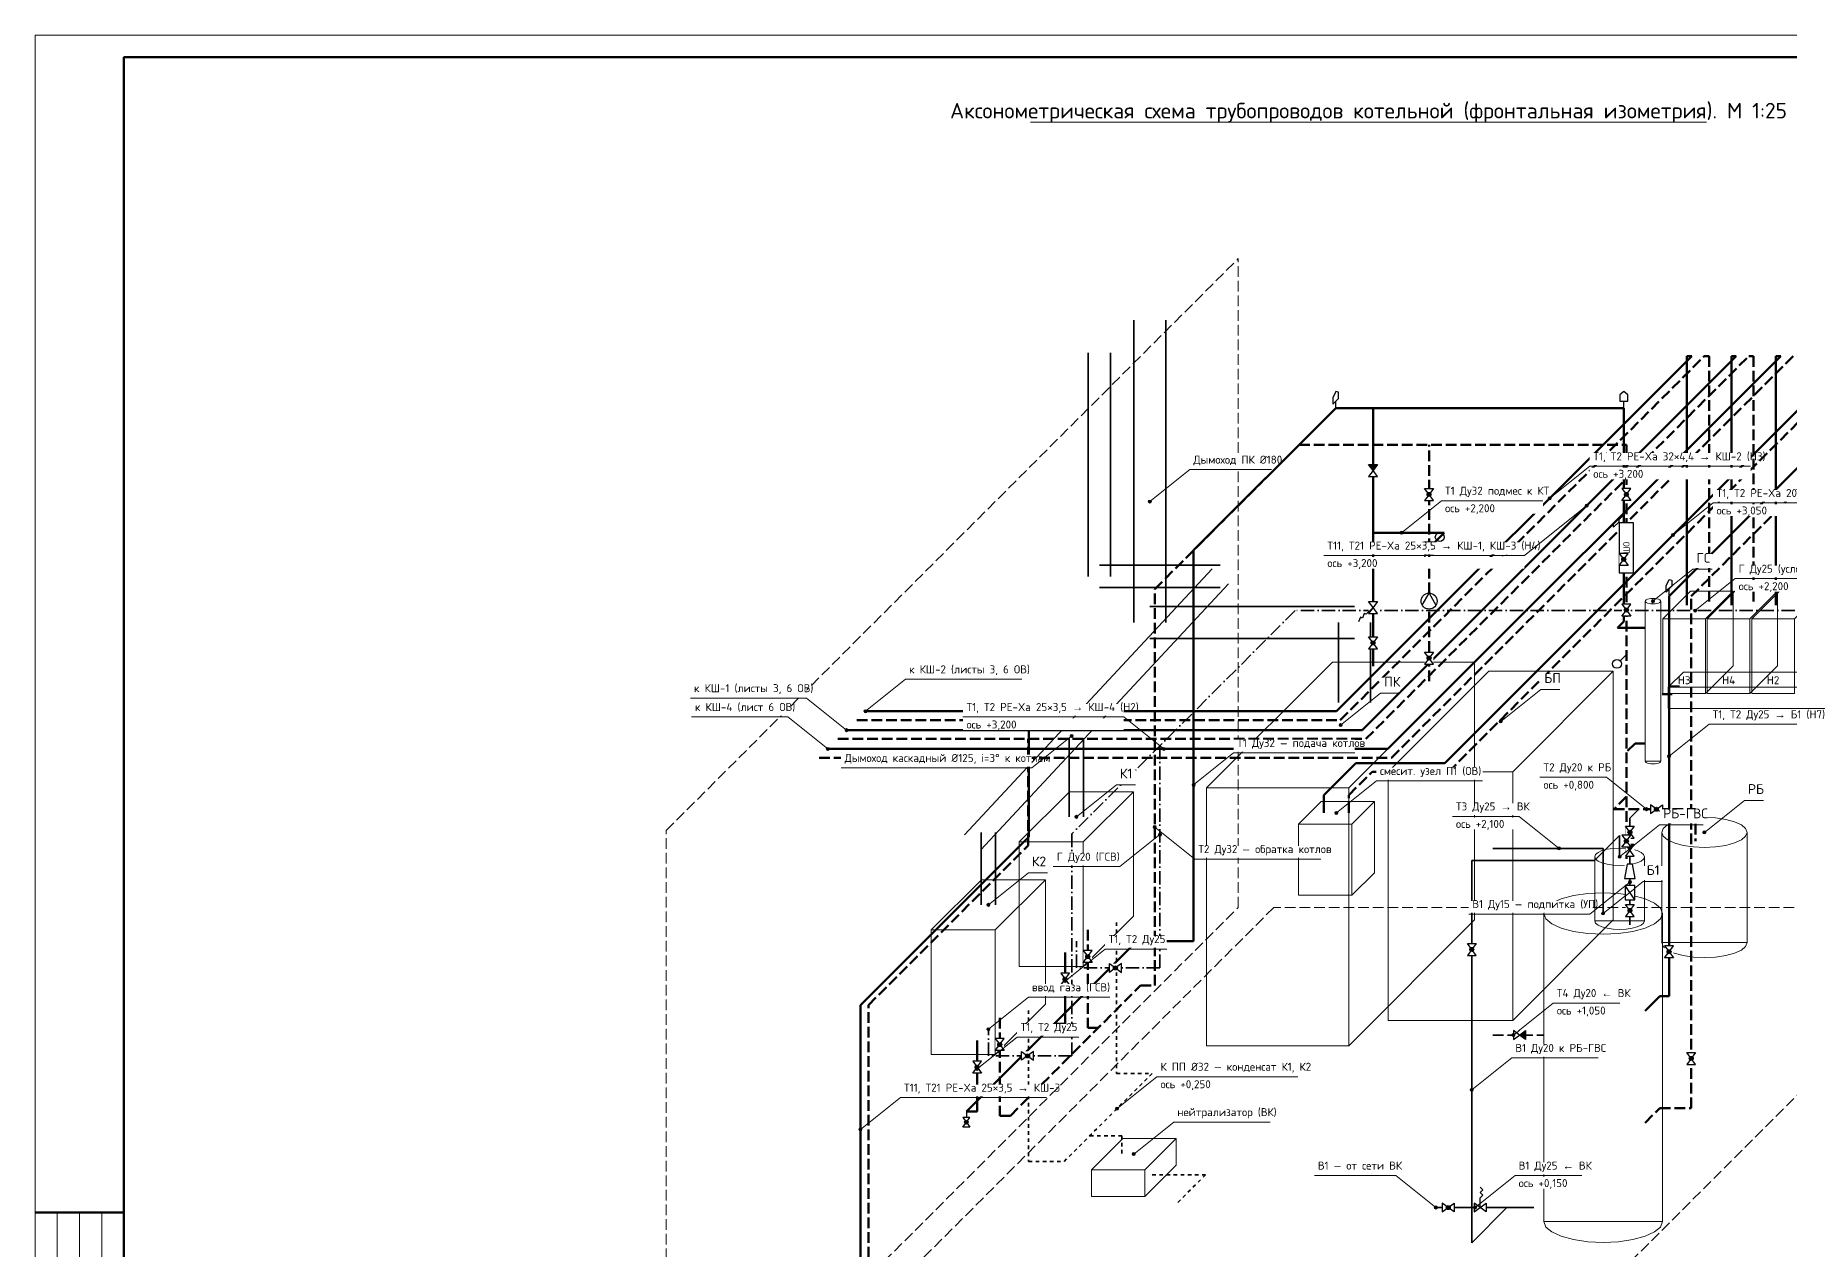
# Paper-space layout 'Лист' of a CAD drawing. Header units: millimetres. Extents: x 0 to 594, y 0 to 420.
# Drawn here: x 0 to 394.8, y 146.6 to 420 of the extents above; entities that cross this region are included whole.
import ezdxf
from ezdxf.enums import TextEntityAlignment as Align

# ---------------------------------------------------------------- set-up
doc = ezdxf.new("R2010")
doc.units = ezdxf.units.MM
for name, pattern in [('ОВ_ПУНКТ', [160, 80, -80]), ('ОВ_ШП', [460, 300, -80, 0, -80]), ('ОВ_ШТРИХ', [330, 240, -90])]:
    doc.linetypes.add(name, pattern=pattern)
for name, color, linetype, lineweight in [('Рамка', 7, 'Continuous', 50), ('Таблицы', 7, 'Continuous', 18), ('Текст', 7, 'Continuous', 18), ('ТМ_арматура', 7, 'Continuous', 25), ('ТМ_В1', 150, 'Continuous', 35), ('ТМ_Г', 42, 'Continuous', 35), ('ТМ_Д', 8, 'Continuous', 35), ('ТМ_К', 8, 'Continuous', 25), ('ТМ_марки', 7, 'Continuous', 18), ('ТМ_оборуд_тонк', 8, 'Continuous', 18), ('ТМ_ОВ', 8, 'Continuous', 13), ('ТМ_Т1', 1, 'Continuous', 50), ('ТМ_Т11', 30, 'Continuous', 50), ('ТМ_Т2', 5, 'Continuous', 50), ('ТМ_Т21', 4, 'Continuous', 50), ('ТМ_Т3', 3, 'Continuous', 35), ('ТМ_Т4', 82, 'Continuous', 35), ('Тонкие', 8, 'Continuous', 13)]:
    doc.layers.add(name, color=color, linetype=linetype, lineweight=lineweight)
doc.styles.add('GOST', font='isocpeur.ttf', dxfattribs={"width": 0.9})

psp = doc.layouts.new('Лист')

# ---------------------------------------------------------------- hatches: boundary and pattern name
at = {"layer": 'ТМ_марки'}
h = psp.add_hatch(color=7, dxfattribs=at)
edge = h.paths.add_edge_path()
edge.add_arc((250.81, 315.01), 0.35, 0, 360)
h = psp.add_hatch(color=7, dxfattribs=at)
edge = h.paths.add_edge_path()
edge.add_arc((349.08, 314.08), 0.35, 0, 360)
h = psp.add_hatch(color=7, dxfattribs=at)
edge = h.paths.add_edge_path()
edge.add_arc((307.42, 308.02), 0.35, 0, 360)
h = psp.add_hatch(color=7, dxfattribs=at)
edge = h.paths.add_edge_path()
edge.add_arc((368.51, 307.51), 0.35, 0, 360)
h = psp.add_hatch(color=7, dxfattribs=at)
edge = h.paths.add_edge_path()
edge.add_arc((364, 292.6), 0.35, 0, 360)
h = psp.add_hatch(color=7, dxfattribs=at)
edge = h.paths.add_edge_path()
edge.add_arc((373.48, 290.48), 0.35, 0, 360)
h = psp.add_hatch(color=7, dxfattribs=at)
edge = h.paths.add_edge_path()
edge.add_arc((186.83, 267.83), 0.35, 0, 360)
h = psp.add_hatch(color=7, dxfattribs=at)
edge = h.paths.add_edge_path()
edge.add_arc((293.72, 264.72), 0.35, 0, 360)
h = psp.add_hatch(color=7, dxfattribs=at)
edge = h.paths.add_edge_path()
edge.add_arc((329.75, 265.55), 0.35, 0, 360)
h = psp.add_hatch(color=7, dxfattribs=at)
edge = h.paths.add_edge_path()
edge.add_arc((182.59, 263.59), 0.35, 0, 360)
h = psp.add_hatch(color=7, dxfattribs=at)
edge = h.paths.add_edge_path()
edge.add_arc((178.35, 259.35), 0.35, 0, 360)
h = psp.add_hatch(color=7, dxfattribs=at)
edge = h.paths.add_edge_path()
edge.add_arc((253.95, 259.35), 0.35, 0, 360)
h = psp.add_hatch(color=7, dxfattribs=at)
edge = h.paths.add_edge_path()
edge.add_arc((367.61, 257.71), 0.35, 0, 360)
h = psp.add_hatch(color=7, dxfattribs=at)
edge = h.paths.add_edge_path()
edge.add_arc((260.66, 251.26), 0.35, 0, 360)
h = psp.add_hatch(color=7, dxfattribs=at)
edge = h.paths.add_edge_path()
edge.add_arc((292.76, 244.96), 0.35, 0, 360)
h = psp.add_hatch(color=7, dxfattribs=at)
edge = h.paths.add_edge_path()
edge.add_arc((234.27, 244.07), 0.35, 0, 360)
h = psp.add_hatch(color=7, dxfattribs=at)
edge = h.paths.add_edge_path()
edge.add_arc((251.9, 241.78), 0.35, 0, 360)
h = psp.add_hatch(color=7, dxfattribs=at)
edge = h.paths.add_edge_path()
edge.add_arc((375.57, 240.57), 0.35, 0, 360)
h = psp.add_hatch(color=7, dxfattribs=at)
edge = h.paths.add_edge_path()
edge.add_arc((253.07, 240.07), 0.35, 0, 360)
h = psp.add_hatch(color=7, dxfattribs=at)
edge = h.paths.add_edge_path()
edge.add_arc((342.86, 236.98), 0.35, 0, 360)
h = psp.add_hatch(color=7, dxfattribs=at)
edge = h.paths.add_edge_path()
edge.add_arc((214.48, 224.28), 0.35, 0, 360)
h = psp.add_hatch(color=7, dxfattribs=at)
edge = h.paths.add_edge_path()
edge.add_arc((352.78, 222.34), 0.35, 0, 360)
h = psp.add_hatch(color=7, dxfattribs=at)
edge = h.paths.add_edge_path()
edge.add_arc((323.23, 182.63), 0.35, 0, 360)
h = psp.add_hatch(color=7, dxfattribs=at)
edge = h.paths.add_edge_path()
edge.add_arc((243.4, 178.4), 0.35, 0, 360)
h = psp.add_hatch(color=7, dxfattribs=at)
edge = h.paths.add_edge_path()
edge.add_arc((185.69, 173.69), 0.35, 0, 360)
h = psp.add_hatch(color=7, dxfattribs=at)
edge = h.paths.add_edge_path()
edge.add_arc((247.18, 168.18), 0.35, 0, 360)

# ---------------------------------------------------------------- linework, layer by layer
at = {"layer": 'Рамка', "lineweight": 50}
psp.add_lwpolyline([(20, 5), (589, 5), (589, 415), (20, 415)], close=True, dxfattribs=at)
at = {"layer": 'Таблицы', "lineweight": 18}
psp.add_line((223.96, 400.38), (376.04, 400.38), dxfattribs=at)
at = {"layer": 'Таблицы', "lineweight": 50}
psp.add_line((0, 155), (20, 155), dxfattribs=at)
at = {"layer": 'Таблицы'}
for p, q in [((5, 90), (5, 155)), ((10, 90), (10, 155)), ((15, 90), (15, 155))]:
    psp.add_line(p, q, dxfattribs=at)
at = {"layer": 'ТМ_арматура'}
for points in [[(291.98, 336.98), (293.25, 338.25), (293.25, 339.65), (292.62, 339.82), (291.98, 338.38)], [(356.52, 337.62), (358.32, 337.62), (358.32, 339.02), (357.42, 339.82), (356.52, 339.02)], [(356.29, 311.39), (356.29, 310.39), (355.15, 309.25), (355.15, 310.25)], [(368.25, 295.95), (366.97, 294.67), (366.97, 296.07), (367.61, 297.51), (368.25, 297.35)]]:
    psp.add_lwpolyline(points, close=True, dxfattribs=at)
for points in [[(292.62, 336.02), (292.62, 337.62)], [(357.42, 336.02), (357.42, 337.62)], [(357.42, 312.02), (356.29, 310.89)], [(367.61, 293.71), (367.61, 295.31)], [(358.02, 280.62), (356.61, 279.21)], [(209.53, 177.73), (209.53, 176.53)]]:
    psp.add_lwpolyline(points, dxfattribs=at)
psp.add_circle((355.9, 278.5), 1, dxfattribs=at)
at = {"layer": 'ТМ_В1', "lineweight": 35}
for points in [[(358.81, 243.81), (360.79, 245.79)], [(358.81, 219.81), (358.81, 243.81)], [(350.83, 234.23), (356.49, 239.89)], [(356.49, 239.89), (356.49, 235.09)], [(323.23, 148.23), (323.23, 234.23)], [(323.23, 234.23), (350.83, 234.23)], [(315.15, 156.15), (337.23, 156.15)], [(331.15, 156.15), (323.23, 148.23)]]:
    psp.add_lwpolyline(points, dxfattribs=at)
at = {"layer": 'ТМ_Г', "linetype": 'ОВ_ШП', "lineweight": 35, "ltscale": 0.01}
for points in [[(283.48, 290.48), (233.28, 240.28)], [(433.48, 290.48), (283.48, 290.48)], [(253.07, 260.07), (253.07, 210.07)], [(233.28, 240.28), (233.28, 190.28)], [(234.27, 210.07), (234.27, 216.07)], [(253.07, 210.07), (234.27, 210.07)], [(214.48, 190.28), (214.48, 196.28)], [(233.28, 190.28), (214.48, 190.28)]]:
    psp.add_lwpolyline(points, dxfattribs=at)
at = {"layer": 'ТМ_Д'}
for points in [[(247.21, 287.81), (247.21, 355.81)], [(254.41, 287.81), (254.41, 355.81)], [(236.96, 298.19), (236.96, 348.46)], [(241.96, 298.19), (241.96, 348.46)], [(266.66, 300.69), (239.46, 300.69)], [(209.11, 240.04), (264.83, 299.89)], [(212.77, 236.64), (268.49, 296.48)], [(266.66, 295.69), (239.46, 295.69)], [(296.81, 291.41), (250.81, 291.41)], [(293.21, 269.81), (293.21, 287.81)], [(300.41, 269.81), (300.41, 287.81)], [(296.81, 284.21), (250.81, 284.21)], [(232.67, 244.07), (232.67, 261.8)], [(235.87, 244.07), (235.87, 261.8)], [(212.88, 224.28), (212.88, 240.54)], [(216.08, 224.28), (216.08, 240.54)]]:
    psp.add_lwpolyline(points, dxfattribs=at)
at = {"layer": 'ТМ_К', "linetype": 'ОВ_ПУНКТ', "lineweight": 35, "ltscale": 0.01}
for points in [[(243.32, 220.32), (243.32, 186.32)], [(223.52, 200.52), (223.52, 166.52)], [(251.32, 186.32), (231.52, 166.52)], [(243.32, 186.32), (251.32, 186.32)], [(237.32, 172.32), (244.52, 172.32)], [(244.52, 172.32), (244.52, 168.32)], [(223.52, 166.52), (231.52, 166.52)], [(251.34, 163.54), (263.34, 163.54)], [(263.34, 163.54), (256.83, 157.03)]]:
    psp.add_lwpolyline(points, dxfattribs=at)
at = {"layer": 'ТМ_марки'}
for points in [[(250.81, 315.01), (259.81, 322.21)], [(368.51, 307.51), (377.51, 314.71)], [(364, 292.6), (373, 299.8)], [(373.48, 290.48), (382.48, 297.68)], [(186.83, 267.83), (195.83, 275.03)], [(329.75, 265.55), (338.75, 272.75)], [(182.59, 263.59), (173.59, 270.79)], [(293.72, 264.72), (302.72, 271.92)], [(178.35, 259.35), (169.35, 266.55)], [(253.95, 259.35), (244.95, 266.55)], [(367.61, 257.71), (376.61, 264.91)], [(260.66, 251.26), (269.66, 258.46)], [(234.27, 244.07), (243.27, 251.27)], [(292.76, 244.96), (301.76, 252.16)], [(375.57, 240.57), (384.57, 247.77)], [(251.9, 241.78), (260.9, 234.58)], [(342.86, 236.98), (333.86, 244.18)], [(253.07, 240.07), (244.07, 232.87)], [(214.48, 224.28), (223.48, 231.48)], [(323.23, 182.63), (332.23, 189.83)], [(243.4, 178.4), (252.4, 185.6)], [(185.69, 173.69), (194.69, 180.89)], [(247.18, 168.18), (256.18, 175.38)]]:
    psp.add_lwpolyline(points, dxfattribs=at)
for centre in [(250.81, 315.01), (349.08, 314.08), (307.42, 308.02), (368.51, 307.51), (364, 292.6), (373.48, 290.48), (186.83, 267.83), (293.72, 264.72), (329.75, 265.55), (182.59, 263.59), (178.35, 259.35), (253.95, 259.35), (367.61, 257.71), (260.66, 251.26), (292.76, 244.96), (234.27, 244.07), (251.9, 241.78), (375.57, 240.57), (253.07, 240.07), (342.86, 236.98), (214.48, 224.28), (352.78, 222.34), (323.23, 182.63), (243.4, 178.4), (185.69, 173.69), (247.18, 168.18)]:
    psp.add_circle(centre, 0.35, dxfattribs=at)
at = {"layer": 'ТМ_оборуд_тонк', "linetype": 'ОВ_ШТРИХ', "ltscale": 0.01}
for points in [[(142, 241), (270.69, 369.69)], [(270.69, 223.69), (270.69, 369.69)], [(142, 95), (142, 241)], [(142, 95), (270.69, 223.69)]]:
    psp.add_lwpolyline(points, dxfattribs=at)
at = {"layer": 'ТМ_оборуд_тонк'}
for points in [[(365.76, 292.6), (365.7, 292.76), (365.53, 292.91), (365.25, 293.04), (364.88, 293.14), (364.46, 293.2), (364, 293.22), (363.55, 293.2), (363.12, 293.14), (362.76, 293.04), (362.48, 292.91), (362.3, 292.76), (362.24, 292.6), (362.3, 292.44), (362.48, 292.29), (362.76, 292.17), (363.12, 292.07), (363.55, 292.01), (364, 291.99), (364.46, 292.01), (364.88, 292.07), (365.25, 292.17), (365.53, 292.29), (365.7, 292.44), (365.76, 292.6)], [(362.24, 256.6), (362.24, 292.6)], [(365.76, 256.6), (365.76, 292.6)], [(366.22, 288.62), (372.44, 294.84), (382.04, 294.84), (375.82, 288.62)], [(375.82, 271.82), (382.04, 278.04), (382.04, 294.84)], [(376.22, 288.62), (382.44, 294.84), (392.04, 294.84), (385.82, 288.62)], [(385.82, 271.82), (392.04, 278.04), (392.04, 294.84)], [(386.22, 288.62), (392.44, 294.84), (402.04, 294.84), (395.82, 288.62)], [(263.58, 250.58), (291.87, 278.87), (323.87, 278.87), (295.58, 250.58)], [(295.58, 192.58), (323.87, 220.87), (323.87, 278.87)], [(304.44, 254.24), (327.07, 276.87), (355.07, 276.87), (332.44, 254.24)], [(332.44, 198.24), (355.07, 220.87), (355.07, 276.87)], [(367.44, 273.24), (370.83, 276.63), (430.83, 276.63), (427.44, 273.24)], [(365.76, 256.6), (362.24, 256.6), (362.3, 256.44), (362.48, 256.29), (362.76, 256.17), (363.12, 256.07), (363.55, 256.01), (364, 255.99), (364.46, 256.01), (364.88, 256.07), (365.25, 256.17), (365.53, 256.29), (365.7, 256.44), (365.76, 256.6)], [(221.42, 238.42), (232.73, 249.73), (247.13, 249.73), (235.82, 238.42)], [(235.82, 210.42), (247.13, 221.73), (247.13, 249.73)], [(385.17, 240.57), (384.85, 241.44), (383.89, 242.25), (382.36, 242.95), (380.37, 243.48), (378.06, 243.82), (375.57, 243.93), (373.09, 243.82), (370.77, 243.48), (368.79, 242.95), (367.26, 242.25), (366.3, 241.44), (365.97, 240.57), (366.3, 239.7), (367.26, 238.89), (368.79, 238.2), (370.77, 237.66), (373.09, 237.33), (375.57, 237.21), (378.06, 237.33), (380.37, 237.66), (382.36, 238.2), (383.89, 238.89), (384.85, 239.7), (385.17, 240.57)], [(362.09, 235.09), (361.9, 235.6), (361.34, 236.07), (360.45, 236.48), (359.29, 236.79), (357.94, 236.98), (356.49, 237.05), (355.04, 236.98), (353.69, 236.79), (352.53, 236.48), (351.64, 236.07), (351.08, 235.6), (350.89, 235.09), (351.08, 234.58), (351.64, 234.11), (352.53, 233.71), (353.69, 233.39), (355.04, 233.2), (356.49, 233.13), (357.94, 233.2), (359.29, 233.39), (360.45, 233.71), (361.34, 234.11), (361.9, 234.58), (362.09, 235.09)], [(365.97, 215.77), (365.97, 240.57)], [(385.17, 215.77), (385.17, 240.57)], [(350.89, 220.69), (350.89, 235.09)], [(362.09, 220.69), (362.09, 235.09)], [(201.62, 218.62), (212.93, 229.93), (227.33, 229.93), (216.02, 218.62)], [(216.02, 190.62), (227.33, 201.93), (227.33, 229.93)], [(366.12, 222.34), (365.67, 223.55), (364.34, 224.68), (362.22, 225.64), (359.45, 226.39), (356.24, 226.85), (352.78, 227.01), (349.33, 226.85), (346.11, 226.39), (343.35, 225.64), (341.23, 224.68), (339.9, 223.55), (339.44, 222.34), (339.9, 221.13), (341.23, 220.01), (343.35, 219.04), (346.11, 218.3), (349.33, 217.83), (352.78, 217.67), (356.24, 217.83), (359.45, 218.3), (362.22, 219.04), (364.34, 220.01), (365.67, 221.13), (366.12, 222.34)], [(339.44, 152.98), (339.44, 222.34)], [(366.12, 152.98), (366.12, 222.34)], [(362.09, 220.69), (350.89, 220.69), (351.08, 220.18), (351.64, 219.71), (352.53, 219.31), (353.69, 218.99), (355.04, 218.8), (356.49, 218.73), (357.94, 218.8), (359.29, 218.99), (360.45, 219.31), (361.34, 219.71), (361.9, 220.18), (362.09, 220.69)], [(385.17, 215.77), (365.97, 215.77), (366.3, 214.9), (367.26, 214.09), (368.79, 213.4), (370.77, 212.86), (373.09, 212.53), (375.57, 212.41), (378.06, 212.53), (380.37, 212.86), (382.36, 213.4), (383.89, 214.09), (384.85, 214.9), (385.17, 215.77)], [(366.12, 152.98), (339.44, 152.98), (339.9, 151.77), (341.23, 150.65), (343.35, 149.68), (346.11, 148.94), (349.33, 148.47), (352.78, 148.31), (356.24, 148.47), (359.45, 148.94), (362.22, 149.68), (364.34, 150.65), (365.67, 151.77), (366.12, 152.98)]]:
    psp.add_lwpolyline(points, dxfattribs=at)
for points in [[(366.22, 271.82), (375.82, 271.82), (375.82, 288.62), (366.22, 288.62)], [(376.22, 271.82), (385.82, 271.82), (385.82, 288.62), (376.22, 288.62)], [(386.22, 271.82), (395.82, 271.82), (395.82, 288.62), (386.22, 288.62)], [(367.44, 268.44), (427.44, 268.44), (427.44, 273.24), (367.44, 273.24)], [(304.44, 198.24), (332.44, 198.24), (332.44, 254.24), (304.44, 254.24)], [(263.58, 192.58), (295.58, 192.58), (295.58, 250.58), (263.58, 250.58)], [(221.42, 210.42), (235.82, 210.42), (235.82, 238.42), (221.42, 238.42)], [(201.62, 190.62), (216.02, 190.62), (216.02, 218.62), (201.62, 218.62)]]:
    psp.add_lwpolyline(points, close=True, dxfattribs=at)
at = {"layer": 'ТМ_оборуд_тонк', "linetype": 'ОВ_ШТРИХ', "ltscale": 0.01}
psp.add_lwpolyline([(150, 95), (310, 95), (438.69, 223.69), (278.69, 223.69)], close=True, dxfattribs=at)
at = {"layer": 'ТМ_ОВ'}
for points in [[(284.22, 242.42), (289.31, 247.51), (301.31, 247.51), (296.22, 242.42)], [(296.22, 226.42), (301.31, 231.51), (301.31, 247.51)], [(237.64, 164.64), (244.71, 171.71), (256.71, 171.71), (249.64, 164.64)], [(249.64, 158.64), (256.71, 165.71), (256.71, 171.71)]]:
    psp.add_lwpolyline(points, dxfattribs=at)
for points in [[(284.22, 226.42), (296.22, 226.42), (296.22, 242.42), (284.22, 242.42)], [(237.64, 158.64), (249.64, 158.64), (249.64, 164.64), (237.64, 164.64)]]:
    psp.add_lwpolyline(points, close=True, dxfattribs=at)
at = {"layer": 'ТМ_Т1', "lineweight": 50}
for points in [[(372.73, 347.73), (292.83, 267.83)], [(392.73, 347.73), (304.35, 259.35)], [(421.63, 347.73), (367.61, 293.71)], [(371.63, 291.73), (371.63, 347.73)], [(371.63, 347.73), (372.73, 347.73)], [(391.63, 291.73), (391.63, 347.73)], [(391.63, 347.73), (392.73, 347.73)], [(402.73, 341.73), (317.17, 256.17)], [(260.66, 304.06), (292.62, 336.02)], [(292.62, 336.02), (357.42, 336.02)], [(301.02, 278.02), (301.02, 336.02)], [(357.42, 336.02), (357.42, 288.02)], [(301.02, 308.02), (317.02, 308.02)], [(317.02, 308.02), (314.61, 305.61)], [(260.66, 216.06), (260.66, 304.06)], [(367.61, 293.71), (367.61, 203.71)], [(357.42, 288.02), (356, 286.6)], [(356, 286.6), (362.24, 286.6)], [(367.74, 273.38), (369.98, 273.38)], [(292.83, 267.83), (186.83, 267.83)], [(304.35, 259.35), (178.35, 259.35)], [(297.17, 256.17), (289.96, 248.96)], [(317.17, 256.17), (297.17, 256.17)], [(289.96, 248.96), (289.96, 244.96)], [(209.53, 177.73), (247.86, 216.06)], [(231.73, 213.53), (231.73, 197.53)], [(247.86, 216.06), (260.66, 216.06)], [(365.51, 203.71), (362.22, 200.42)], [(367.61, 203.71), (365.51, 203.71)], [(231.73, 197.53), (229.33, 197.53)], [(211.93, 193.73), (211.93, 177.73)], [(211.93, 177.73), (209.53, 177.73)]]:
    psp.add_lwpolyline(points, dxfattribs=at)
at = {"layer": 'ТМ_Т11', "lineweight": 50}
for points in [[(382.73, 347.73), (298.59, 263.59)], [(381.63, 291.73), (381.63, 347.73)], [(381.63, 347.73), (382.73, 347.73)], [(298.59, 263.59), (182.59, 263.59)], [(223.59, 263.59), (223.59, 239.59)], [(223.59, 239.59), (185.69, 201.69)], [(185.69, 201.69), (185.69, 131.69)]]:
    psp.add_lwpolyline(points, dxfattribs=at)
at = {"layer": 'ТМ_Т2', "linetype": 'ОВ_ШТРИХ', "lineweight": 50, "ltscale": 0.01}
for points in [[(293.65, 265.85), (375.53, 347.73)], [(305.17, 257.37), (395.53, 347.73)], [(372.61, 293.71), (426.63, 347.73)], [(375.53, 347.73), (376.63, 347.73)], [(376.63, 347.73), (376.63, 291.73)], [(317.99, 254.19), (405.53, 341.73)], [(251.9, 295.3), (284.42, 327.82)], [(284.42, 327.82), (358.02, 327.82)], [(313.62, 274.62), (313.62, 327.82)], [(358.02, 327.82), (358.02, 248.62)], [(251.9, 206.1), (251.9, 295.3)], [(372.61, 178.51), (372.61, 293.71)], [(368.29, 271.69), (366.05, 271.69)], [(184.85, 265.85), (293.65, 265.85)], [(360, 260.6), (358.02, 258.62)], [(362.24, 260.6), (360, 260.6)], [(176.37, 257.37), (305.17, 257.37)], [(295.56, 248.96), (300.79, 254.19)], [(300.79, 254.19), (317.99, 254.19)], [(295.56, 244.96), (295.56, 248.96)], [(358.02, 248.62), (355.19, 245.79)], [(355.19, 245.79), (373.59, 245.79)], [(358.02, 248.62), (358.02, 234.62)], [(373.59, 245.79), (373.59, 238.59)], [(236.82, 218.62), (236.82, 196.62)], [(219.42, 176.82), (248.7, 206.1)], [(248.7, 206.1), (251.9, 206.1)], [(217.02, 198.82), (217.02, 176.82)], [(236.82, 196.62), (239.22, 196.62)], [(362.22, 175.22), (365.51, 178.51)], [(365.51, 178.51), (372.61, 178.51)], [(217.02, 176.82), (219.42, 176.82)]]:
    psp.add_lwpolyline(points, dxfattribs=at)
at = {"layer": 'ТМ_Т21', "linetype": 'ОВ_ШТРИХ', "lineweight": 50, "ltscale": 0.01}
for points in [[(299.41, 261.61), (385.53, 347.73)], [(385.53, 347.73), (386.63, 347.73)], [(386.63, 347.73), (386.63, 291.73)], [(180.61, 261.61), (299.41, 261.61)], [(223.41, 237.61), (223.41, 261.61)], [(187.49, 201.69), (223.41, 237.61)], [(187.49, 131.69), (187.49, 201.69)]]:
    psp.add_lwpolyline(points, dxfattribs=at)
at = {"layer": 'ТМ_Т3', "lineweight": 35}
for points in [[(352.78, 236.98), (327.98, 236.98)], [(352.78, 222.34), (352.78, 236.98)]]:
    psp.add_lwpolyline(points, dxfattribs=at)
at = {"layer": 'ТМ_Т4', "linetype": 'ОВ_ШТРИХ', "lineweight": 35, "ltscale": 0.01}
psp.add_lwpolyline([(327.98, 194.98), (339.44, 194.98)], dxfattribs=at)
at = {"layer": 'Тонкие'}
psp.add_lwpolyline([(0, 0), (594, 0), (594, 420), (0, 420)], close=True, dxfattribs=at)

# ---------------------------------------------------------------- texts
at = {"layer": 'Текст', "style": 'GOST'}
psp.add_text('Аксонометрическая схема трубопроводов котельной (фронтальная изометрия). М 1:25', height=3.5, dxfattribs=at).set_placement((300, 403), align=Align.MIDDLE_CENTER)
at = {"layer": 'ТМ_марки', "style": 'GOST'}
for s, p in [('Н3', (371.02, 274.82)), ('Н4', (381.02, 274.82)), ('Н2', (391.02, 274.82))]:
    psp.add_text(s, height=1.8, dxfattribs=at).set_placement(p, align=Align.MIDDLE_CENTER)

# ---------------------------------------------------------------- next in the draw order: wipeouts: each hides what was drawn before it
for points in [[(259.81, 322.51), (278.15, 322.51), (278.15, 325.16), (259.81, 325.16)], [(300.03, 320.67), (302.01, 320.67), (302.01, 323.37), (300.03, 323.37)], [(312.63, 315.27), (314.61, 315.27), (314.61, 317.97), (312.63, 317.97)], [(357.03, 315.27), (359.01, 315.27), (359.01, 317.97), (357.03, 317.97)], [(377.51, 315.01), (411.47, 315.01), (411.47, 317.66), (377.51, 317.66)], [(356.42, 299.02), (359.62, 299.02), (359.62, 310.22), (356.42, 310.22)], [(312.63, 303.27), (314.61, 303.27), (314.61, 305.97), (312.63, 305.97)], [(373, 300.1), (377.33, 300.1), (377.33, 303.25), (373, 303.25)], [(382.48, 297.98), (407.52, 297.98), (407.52, 300.63), (382.48, 300.63)], [(300.03, 289.87), (302.01, 289.87), (302.01, 292.57), (300.03, 292.57)], [(311.82, 290.82), (315.42, 290.82), (315.42, 294.42), (311.82, 294.42)], [(357.03, 289.27), (359.01, 289.27), (359.01, 291.97), (357.03, 291.97)], [(300.03, 281.87), (302.01, 281.87), (302.01, 284.57), (300.03, 284.57)], [(312.63, 278.47), (314.61, 278.47), (314.61, 281.17), (312.63, 281.17)], [(195.83, 275.33), (221.98, 275.33), (221.98, 277.98), (195.83, 277.98)], [(147.44, 271.09), (173.59, 271.09), (173.59, 273.74), (147.44, 273.74)], [(302.72, 272.22), (307.05, 272.22), (307.05, 275.37), (302.72, 275.37)], [(338.75, 273.05), (343.08, 273.05), (343.08, 276.2), (338.75, 276.2)], [(208.75, 266.85), (244.95, 266.85), (244.95, 269.5), (208.75, 269.5)], [(376.61, 265.21), (401.65, 265.21), (401.65, 267.86), (376.61, 267.86)], [(269.66, 258.76), (296.92, 258.76), (296.92, 261.41), (269.66, 261.41)], [(243.27, 251.57), (247.6, 251.57), (247.6, 254.72), (243.27, 254.72)], [(301.76, 252.46), (325.68, 252.46), (325.68, 255.11), (301.76, 255.11)], [(384.57, 248.07), (388.9, 248.07), (388.9, 251.22), (384.57, 251.22)], [(318.87, 244.48), (333.86, 244.48), (333.86, 247.13), (318.87, 247.13)], [(363.44, 244.8), (366.14, 244.8), (366.14, 246.78), (363.44, 246.78)], [(260.9, 234.88), (289.28, 234.88), (289.28, 237.53), (260.9, 237.53)], [(223.48, 231.78), (227.8, 231.78), (227.8, 234.93), (223.48, 234.93)], [(357.82, 221.66), (359.8, 221.66), (359.8, 224.36), (357.82, 224.36)], [(235.83, 211.27), (237.81, 211.27), (237.81, 213.97), (235.83, 213.97)], [(322.24, 212.88), (324.22, 212.88), (324.22, 215.58), (322.24, 215.58)], [(366.62, 212.36), (368.6, 212.36), (368.6, 215.06), (366.62, 215.06)], [(241.72, 209.08), (244.42, 209.08), (244.42, 211.06), (241.72, 211.06)], [(230.74, 206.18), (232.72, 206.18), (232.72, 208.88), (230.74, 208.88)], [(216.03, 191.47), (218.01, 191.47), (218.01, 194.17), (216.03, 194.17)], [(332.63, 193.99), (335.33, 193.99), (335.33, 195.97), (332.63, 195.97)], [(221.93, 189.29), (224.63, 189.29), (224.63, 191.27), (221.93, 191.27)], [(371.62, 188.36), (373.6, 188.36), (373.6, 191.06), (371.62, 191.06)], [(210.94, 186.38), (212.92, 186.38), (212.92, 189.08), (210.94, 189.08)], [(252.4, 185.9), (284.13, 185.9), (284.13, 188.55), (252.4, 188.55)], [(194.69, 181.19), (227.54, 181.19), (227.54, 183.84), (194.69, 183.84)], [(256.18, 175.68), (277.86, 175.68), (277.86, 178.33), (256.18, 178.33)], [(208.73, 174.23), (210.33, 174.23), (210.33, 176.43), (208.73, 176.43)], [(316.6, 155.16), (319.3, 155.16), (319.3, 157.14), (316.6, 157.14)], [(323.8, 155.16), (326.5, 155.16), (326.5, 157.14), (323.8, 157.14)]]:
    psp.add_wipeout(points)

# ---------------------------------------------------------------- next in the draw order: hatches: boundary and pattern name
at = {"layer": 'ТМ_арматура'}
for points in [[(301.02, 322.02), (300.03, 323.37), (302.01, 323.37)], [(333.98, 194.98), (335.33, 195.97), (335.33, 193.99)]]:
    psp.add_hatch(color=7, dxfattribs=at).paths.add_polyline_path(points)
h = psp.add_hatch(color=7, dxfattribs=at)
edge = h.paths.add_edge_path()
edge.add_arc((313.62, 316.62), 0.45, 0, 360)
h = psp.add_hatch(color=7, dxfattribs=at)
edge = h.paths.add_edge_path()
edge.add_arc((358.02, 316.62), 0.45, 0, 360)
h = psp.add_hatch(color=7, dxfattribs=at)
edge = h.paths.add_edge_path()
edge.add_arc((358.02, 290.62), 0.45, 0, 360)
h = psp.add_hatch(color=7, dxfattribs=at)
edge = h.paths.add_edge_path()
edge.add_arc((301.02, 283.22), 0.45, 0, 360)
h = psp.add_hatch(color=7, dxfattribs=at)
edge = h.paths.add_edge_path()
edge.add_arc((313.62, 279.82), 0.45, 0, 360)
h = psp.add_hatch(color=7, dxfattribs=at)
edge = h.paths.add_edge_path()
edge.add_arc((364.79, 245.79), 0.45, 0, 360)
h = psp.add_hatch(color=7, dxfattribs=at)
edge = h.paths.add_edge_path()
edge.add_arc((358.81, 223.01), 0.45, 0, 360)
h = psp.add_hatch(color=7, dxfattribs=at)
edge = h.paths.add_edge_path()
edge.add_arc((323.23, 214.23), 0.45, 0, 360)
h = psp.add_hatch(color=7, dxfattribs=at)
edge = h.paths.add_edge_path()
edge.add_arc((367.61, 213.71), 0.45, 0, 360)
h = psp.add_hatch(color=7, dxfattribs=at)
edge = h.paths.add_edge_path()
edge.add_arc((236.82, 212.62), 0.45, 0, 360)
h = psp.add_hatch(color=7, dxfattribs=at)
edge = h.paths.add_edge_path()
edge.add_arc((243.07, 210.07), 0.45, 0, 360)
h = psp.add_hatch(color=7, dxfattribs=at)
edge = h.paths.add_edge_path()
edge.add_arc((231.73, 207.53), 0.45, 0, 360)
h = psp.add_hatch(color=7, dxfattribs=at)
edge = h.paths.add_edge_path()
edge.add_arc((217.02, 192.82), 0.45, 0, 360)
h = psp.add_hatch(color=7, dxfattribs=at)
edge = h.paths.add_edge_path()
edge.add_arc((223.28, 190.28), 0.45, 0, 360)
h = psp.add_hatch(color=7, dxfattribs=at)
edge = h.paths.add_edge_path()
edge.add_arc((372.61, 189.71), 0.45, 0, 360)
h = psp.add_hatch(color=7, dxfattribs=at)
edge = h.paths.add_edge_path()
edge.add_arc((211.93, 187.73), 0.45, 0, 360)
h = psp.add_hatch(color=7, dxfattribs=at)
edge = h.paths.add_edge_path()
edge.add_arc((209.53, 175.33), 0.4, 0, 360)
h = psp.add_hatch(color=7, dxfattribs=at)
edge = h.paths.add_edge_path()
edge.add_arc((317.95, 156.15), 0.45, 0, 360)
at = {"layer": 'ТМ_марки'}
h = psp.add_hatch(color=7, dxfattribs=at)
edge = h.paths.add_edge_path()
edge.add_arc((362.55, 245.79), 0.35, 0, 360)
h = psp.add_hatch(color=7, dxfattribs=at)
edge = h.paths.add_edge_path()
edge.add_arc((231.73, 207.13), 0.35, 0, 360)
h = psp.add_hatch(color=7, dxfattribs=at)
edge = h.paths.add_edge_path()
edge.add_arc((214.48, 196.28), 0.35, 0, 360)
h = psp.add_hatch(color=7, dxfattribs=at)
edge = h.paths.add_edge_path()
edge.add_arc((332.57, 194.98), 0.35, 0, 360)
h = psp.add_hatch(color=7, dxfattribs=at)
edge = h.paths.add_edge_path()
edge.add_arc((211.93, 187.33), 0.35, 0, 360)
h = psp.add_hatch(color=7, dxfattribs=at)
edge = h.paths.add_edge_path()
edge.add_arc((315.15, 156.15), 0.35, 0, 360)
h = psp.add_hatch(color=7, dxfattribs=at)
edge = h.paths.add_edge_path()
edge.add_arc((323.98, 156.15), 0.35, 0, 360)

# ---------------------------------------------------------------- next in the draw order: linework, layer by layer
at = {"layer": 'ТМ_арматура'}
for points in [[(301.02, 322.02), (300.03, 323.37), (302.01, 323.37)], [(301.02, 322.02), (300.03, 320.67), (302.01, 320.67)], [(313.62, 316.62), (312.63, 317.97), (314.61, 317.97)], [(313.62, 316.62), (312.63, 315.27), (314.61, 315.27)], [(358.02, 316.62), (359.01, 317.97), (357.03, 317.97)], [(358.02, 316.62), (359.01, 315.27), (357.03, 315.27)], [(356.42, 310.22), (356.42, 299.02), (359.62, 299.02), (359.62, 310.22)], [(313.62, 304.62), (312.63, 305.97), (314.61, 305.97)], [(313.62, 304.62), (312.63, 303.27), (314.61, 303.27)], [(313.62, 304.62), (312.67, 304.77), (312.67, 302.57)], [(301.02, 291.22), (300.03, 292.57), (302.01, 292.57)], [(301.02, 291.22), (300.03, 289.87), (302.01, 289.87)], [(358.02, 290.62), (359.01, 291.97), (357.03, 291.97)], [(358.02, 290.62), (359.01, 289.27), (357.03, 289.27)], [(301.02, 283.22), (300.03, 284.57), (302.01, 284.57)], [(301.02, 283.22), (300.03, 281.87), (302.01, 281.87)], [(313.62, 279.82), (312.63, 281.17), (314.61, 281.17)], [(313.62, 279.82), (312.63, 278.47), (314.61, 278.47)], [(364.79, 245.79), (363.44, 246.78), (363.44, 244.8)], [(364.79, 245.79), (366.14, 246.78), (366.14, 244.8)], [(358.81, 223.01), (357.82, 224.36), (359.8, 224.36)], [(358.81, 223.01), (357.82, 221.66), (359.8, 221.66)], [(236.82, 212.62), (237.81, 213.97), (235.83, 213.97)], [(323.23, 214.23), (322.24, 215.58), (324.22, 215.58)], [(323.23, 214.23), (322.24, 212.88), (324.22, 212.88)], [(367.61, 213.71), (368.6, 215.06), (366.62, 215.06)], [(367.61, 213.71), (368.6, 212.36), (366.62, 212.36)], [(236.82, 212.62), (237.81, 211.27), (235.83, 211.27)], [(243.07, 210.07), (241.72, 209.08), (241.72, 211.06)], [(243.07, 210.07), (244.42, 209.08), (244.42, 211.06)], [(231.73, 207.53), (232.72, 208.88), (230.74, 208.88)], [(231.73, 207.53), (232.72, 206.18), (230.74, 206.18)], [(217.02, 192.82), (218.01, 194.17), (216.03, 194.17)], [(333.98, 194.98), (332.63, 195.97), (332.63, 193.99)], [(333.98, 194.98), (335.33, 195.97), (335.33, 193.99)], [(217.02, 192.82), (218.01, 191.47), (216.03, 191.47)], [(223.28, 190.28), (221.93, 189.29), (221.93, 191.27)], [(223.28, 190.28), (224.63, 189.29), (224.63, 191.27)], [(372.61, 189.71), (371.62, 191.06), (373.6, 191.06)], [(372.61, 189.71), (371.62, 188.36), (373.6, 188.36)], [(211.93, 187.73), (212.92, 189.08), (210.94, 189.08)], [(211.93, 187.73), (212.92, 186.38), (210.94, 186.38)], [(209.53, 175.33), (210.33, 176.43), (208.73, 176.43)], [(209.53, 175.33), (210.33, 174.23), (208.73, 174.23)], [(317.95, 156.15), (316.6, 157.14), (316.6, 155.16)], [(317.95, 156.15), (319.3, 157.14), (319.3, 155.16)], [(325.15, 156.15), (323.8, 157.14), (323.8, 155.16)], [(325.15, 156.15), (326.5, 157.14), (326.5, 155.16)]]:
    psp.add_lwpolyline(points, close=True, dxfattribs=at)
for points in [[(313.62, 304.62), (315.32, 306.32)], [(312.09, 291.72), (313.62, 294.42), (315.15, 291.72)], [(299.46, 289.66), (299.04, 289.84), (298.61, 288.81), (298.19, 288.99), (297.76, 287.96)], [(301.02, 291.22), (299.46, 289.66)], [(325.15, 158.35), (325.75, 158.95), (325.15, 159.55), (325.75, 160.15), (325.15, 160.75)], [(325.15, 156.15), (325.15, 158.35)]]:
    psp.add_lwpolyline(points, dxfattribs=at)
for centre, radius in [((313.62, 316.62), 0.45), ((358.02, 316.62), 0.45), ((316.03, 307.03), 1), ((313.62, 292.62), 1.8), ((358.02, 290.62), 0.45), ((301.02, 283.22), 0.45), ((313.62, 279.82), 0.45), ((364.79, 245.79), 0.45), ((358.81, 223.01), 0.45), ((323.23, 214.23), 0.45), ((367.61, 213.71), 0.45), ((236.82, 212.62), 0.45), ((243.07, 210.07), 0.45), ((231.73, 207.53), 0.45), ((217.02, 192.82), 0.45), ((223.28, 190.28), 0.45), ((372.61, 189.71), 0.45), ((211.93, 187.73), 0.45), ((209.53, 175.33), 0.4), ((317.95, 156.15), 0.45)]:
    psp.add_circle(centre, radius, dxfattribs=at)
at = {"layer": 'ТМ_марки'}
for points in [[(259.81, 322.21), (278.15, 322.21)], [(307.42, 308.02), (316.42, 315.22)], [(373, 299.8), (377.33, 299.8)], [(195.83, 275.03), (221.98, 275.03)], [(338.75, 272.75), (343.08, 272.75)], [(147.44, 270.79), (173.59, 270.79)], [(302.72, 271.92), (307.05, 271.92)], [(376.61, 264.91), (401.65, 264.91)], [(269.66, 258.46), (296.92, 258.46)], [(362.55, 245.79), (353.55, 252.99)], [(243.27, 251.27), (247.6, 251.27)], [(301.76, 252.16), (325.68, 252.16)], [(384.57, 247.77), (388.9, 247.77)], [(260.9, 234.58), (289.28, 234.58)], [(223.48, 231.48), (227.8, 231.48)], [(231.73, 207.13), (240.73, 214.33)], [(332.57, 194.98), (341.57, 202.18)], [(211.93, 187.33), (220.93, 194.53)], [(194.69, 180.89), (227.54, 180.89)], [(256.18, 175.38), (277.86, 175.38)], [(315.15, 156.15), (306.15, 163.35)], [(323.98, 156.15), (332.98, 163.35)]]:
    psp.add_lwpolyline(points, dxfattribs=at)
for centre in [(362.55, 245.79), (231.73, 207.13), (214.48, 196.28), (332.57, 194.98), (211.93, 187.33), (315.15, 156.15), (323.98, 156.15)]:
    psp.add_circle(centre, 0.35, dxfattribs=at)

# ---------------------------------------------------------------- next in the draw order: texts
at = {"layer": 'ТМ_арматура', "style": 'GOST'}
psp.add_text('ШО', height=1.4, rotation=90, dxfattribs=at).set_placement((358.02, 304.62), align=Align.MIDDLE_CENTER)
at = {"layer": 'ТМ_марки', "style": 'GOST'}
for s, height, p in [('Дымоход ПК Ø180', 1.8, (260.61, 323.01)), ('ГС', 2.2, (373.8, 300.6)), ('к КШ-2 (листы 3, 6 ОВ)', 1.8, (196.63, 275.83)), ('БП', 2.2, (339.55, 273.55)), ('к КШ-1 (листы 3, 6 ОВ)', 1.8, (148.24, 271.59)), ('ПК', 2.2, (303.52, 272.72)), ('Т1, Т2 Ду25 → Б1 (Н7)', 1.8, (377.41, 265.71)), ('Т1 Ду32 — подача котлов', 1.8, (270.46, 259.26)), ('К1', 2.2, (244.07, 252.07)), ('смесит. узел П1 (ОВ)', 1.8, (302.56, 252.96)), ('РБ', 2.2, (385.37, 248.57)), ('Т2 Ду32 — обратка котлов', 1.8, (261.7, 235.38)), ('К2', 2.2, (224.28, 232.28)), ('Т11, Т21 PE-Xa 25×3,5 → КШ-3', 1.8, (195.49, 181.69)), ('нейтрализатор (ВК)', 1.8, (256.98, 176.18))]:
    psp.add_text(s, height=height, dxfattribs=at).set_placement(p, align=Align.BOTTOM_LEFT)

# ---------------------------------------------------------------- next in the draw order: wipeouts: each hides what was drawn before it
for points in [[(377.51, 311.76), (411.47, 311.76), (411.47, 314.41), (377.51, 314.41)], [(382.48, 294.73), (407.52, 294.73), (407.52, 297.38), (382.48, 297.38)], [(208.75, 263.6), (244.95, 263.6), (244.95, 266.25), (208.75, 266.25)], [(318.87, 241.23), (333.86, 241.23), (333.86, 243.88), (318.87, 243.88)], [(252.4, 182.65), (284.13, 182.65), (284.13, 185.3), (252.4, 185.3)]]:
    psp.add_wipeout(points)

# ---------------------------------------------------------------- next in the draw order: hatches: boundary and pattern name
at = {"layer": 'ТМ_марки'}
h = psp.add_hatch(color=7, dxfattribs=at)
edge = h.paths.add_edge_path()
edge.add_arc((233.23, 262.28), 0.35, 0, 360)

# ---------------------------------------------------------------- next in the draw order: linework, layer by layer
for points in [[(377.51, 314.71), (411.47, 314.71)], [(382.48, 297.68), (407.52, 297.68)], [(208.75, 266.55), (244.95, 266.55)], [(233.23, 262.28), (224.23, 255.08)], [(318.87, 244.18), (333.86, 244.18)], [(252.4, 185.6), (284.13, 185.6)]]:
    psp.add_lwpolyline(points, dxfattribs=at)
psp.add_circle((233.23, 262.28), 0.35, dxfattribs=at)

# ---------------------------------------------------------------- next in the draw order: texts
at = {"layer": 'ТМ_марки', "style": 'GOST'}
for s, p in [('Т1, Т2 PE-Xa 20×2,8 → П1 (Н5)', (378.31, 315.51)), ('Г Ду25 (условно, ГСВ)', (383.28, 298.48)), ('Т1, Т2 PE-Xa 25×3,5 → КШ-4 (Н2)', (209.55, 267.35)), ('Т3 Ду25 → ВК', (319.67, 244.98)), ('К ПП Ø32 — конденсат К1, К2', (253.2, 186.4))]:
    psp.add_text(s, height=1.8, dxfattribs=at).set_placement(p, align=Align.BOTTOM_LEFT)
for s, p in [('ось +3,050', (378.31, 313.91)), ('ось +2,200', (383.28, 296.88)), ('ось +3,200', (209.55, 265.75)), ('ось +2,100', (319.67, 243.38)), ('ось +0,250', (253.2, 184.8))]:
    psp.add_text(s, height=1.8, dxfattribs=at).set_placement(p, align=Align.TOP_LEFT)

# ---------------------------------------------------------------- next in the draw order: wipeouts: each hides what was drawn before it
for points in [[(316.42, 315.52), (339.22, 315.52), (339.22, 318.17), (316.42, 318.17)], [(356.43, 300.67), (358.41, 300.67), (358.41, 303.37), (356.43, 303.37)], [(147.66, 266.85), (169.35, 266.85), (169.35, 269.5), (147.66, 269.5)], [(338.56, 253.29), (353.55, 253.29), (353.55, 255.94), (338.56, 255.94)], [(229.08, 233.17), (244.07, 233.17), (244.07, 235.82), (229.08, 235.82)], [(357.71, 225.41), (359.91, 225.41), (359.91, 228.61), (357.71, 228.61)], [(240.73, 214.63), (254.61, 214.63), (254.61, 217.28), (240.73, 217.28)], [(341.57, 202.48), (356.56, 202.48), (356.56, 205.13), (341.57, 205.13)], [(220.93, 194.83), (234.81, 194.83), (234.81, 197.48), (220.93, 197.48)], [(332.23, 190.13), (351.69, 190.13), (351.69, 192.78), (332.23, 192.78)], [(287.81, 163.65), (306.15, 163.65), (306.15, 166.3), (287.81, 166.3)], [(332.98, 163.65), (347.98, 163.65), (347.98, 166.3), (332.98, 166.3)]]:
    psp.add_wipeout(points)

# ---------------------------------------------------------------- next in the draw order: hatches: boundary and pattern name
at = {"layer": 'ТМ_арматура'}
h = psp.add_hatch(color=7, dxfattribs=at)
edge = h.paths.add_edge_path()
edge.add_arc((357.42, 302.02), 0.45, 0, 360)

# ---------------------------------------------------------------- next in the draw order: linework, layer by layer
for points in [[(357.42, 302.02), (358.41, 303.37), (356.43, 303.37)], [(357.42, 302.02), (358.41, 300.67), (356.43, 300.67)], [(359.91, 225.41), (359.91, 228.61), (357.71, 228.61), (357.71, 225.41)]]:
    psp.add_lwpolyline(points, close=True, dxfattribs=at)
psp.add_lwpolyline([(359.91, 225.41), (357.71, 228.61)], dxfattribs=at)
psp.add_circle((357.42, 302.02), 0.45, dxfattribs=at)
at = {"layer": 'ТМ_марки'}
for points in [[(147.66, 266.55), (169.35, 266.55)], [(229.08, 232.87), (244.07, 232.87)], [(240.73, 214.33), (254.61, 214.33)], [(214.48, 196.28), (223.48, 203.48)], [(220.93, 194.53), (234.81, 194.53)], [(332.23, 189.83), (351.69, 189.83)], [(287.81, 163.35), (306.15, 163.35)]]:
    psp.add_lwpolyline(points, dxfattribs=at)

# ---------------------------------------------------------------- next in the draw order: texts
at = {"layer": 'ТМ_марки', "style": 'GOST'}
for s, p in [('к КШ-4 (лист 6 ОВ)', (148.46, 267.35)), ('Г Ду20 (ГСВ)', (229.88, 233.67)), ('Т1, Т2 Ду25', (241.53, 215.13)), ('Т1, Т2 Ду25', (221.73, 195.33)), ('В1 Ду20 к РБ-ГВС', (333.03, 190.63)), ('В1 — от сети ВК', (288.61, 164.15))]:
    psp.add_text(s, height=1.8, dxfattribs=at).set_placement(p, align=Align.BOTTOM_LEFT)

# ---------------------------------------------------------------- next in the draw order: wipeouts: each hides what was drawn before it
for points in [[(316.42, 312.27), (339.22, 312.27), (339.22, 314.92), (316.42, 314.92)], [(181.34, 255.38), (224.23, 255.38), (224.23, 258.03), (181.34, 258.03)], [(338.56, 250.04), (353.55, 250.04), (353.55, 252.69), (338.56, 252.69)], [(341.57, 199.23), (356.56, 199.23), (356.56, 201.88), (341.57, 201.88)], [(332.98, 160.4), (347.98, 160.4), (347.98, 163.05), (332.98, 163.05)]]:
    psp.add_wipeout(points)

# ---------------------------------------------------------------- next in the draw order: hatches: boundary and pattern name
at = {"layer": 'ТМ_марки'}
h = psp.add_hatch(color=7, dxfattribs=at)
edge = h.paths.add_edge_path()
edge.add_arc((340.77, 315.77), 0.35, 0, 360)

# ---------------------------------------------------------------- next in the draw order: linework, layer by layer
for points in [[(340.77, 315.77), (349.77, 322.97)], [(316.42, 315.22), (339.22, 315.22)], [(349.08, 314.08), (335.08, 302.88)], [(181.34, 255.08), (224.23, 255.08)], [(338.56, 252.99), (353.55, 252.99)], [(341.57, 202.18), (356.56, 202.18)], [(332.98, 163.35), (347.98, 163.35)]]:
    psp.add_lwpolyline(points, dxfattribs=at)
psp.add_circle((340.77, 315.77), 0.35, dxfattribs=at)

# ---------------------------------------------------------------- next in the draw order: texts
at = {"layer": 'ТМ_марки', "style": 'GOST'}
for s, p in [('Т1 Ду32 подмес к КТ', (317.22, 316.02)), ('Дымоход каскадный Ø125, i=3° к котлам', (182.14, 255.88)), ('Т2 Ду20 к РБ', (339.36, 253.79)), ('Т4 Ду20 ← ВК', (342.37, 202.98)), ('В1 Ду25 ← ВК', (333.78, 164.15))]:
    psp.add_text(s, height=1.8, dxfattribs=at).set_placement(p, align=Align.BOTTOM_LEFT)
for s, p in [('ось +2,200', (317.22, 314.42)), ('ось +0,800', (339.36, 252.19)), ('ось +1,050', (342.37, 201.38)), ('ось +0,150', (333.78, 162.55))]:
    psp.add_text(s, height=1.8, dxfattribs=at).set_placement(p, align=Align.TOP_LEFT)

# ---------------------------------------------------------------- next in the draw order: wipeouts: each hides what was drawn before it
for points in [[(357.61, 230.21), (360.01, 230.21), (360.01, 233.41), (357.61, 233.41)], [(223.48, 203.78), (241.82, 203.78), (241.82, 206.43), (223.48, 206.43)]]:
    psp.add_wipeout(points)

# ---------------------------------------------------------------- next in the draw order: hatches: boundary and pattern name
at = {"layer": 'ТМ_марки'}
h = psp.add_hatch(color=7, dxfattribs=at)
edge = h.paths.add_edge_path()
edge.add_arc((358.81, 229.41), 0.35, 0, 360)

# ---------------------------------------------------------------- next in the draw order: linework, layer by layer
at = {"layer": 'ТМ_арматура'}
psp.add_lwpolyline([(360.01, 230.21), (359.41, 233.41), (358.21, 233.41), (357.61, 230.21)], close=True, dxfattribs=at)
at = {"layer": 'ТМ_марки'}
for points in [[(358.81, 229.41), (349.81, 222.21)], [(352.78, 222.34), (361.78, 229.54)], [(223.48, 203.48), (241.82, 203.48)]]:
    psp.add_lwpolyline(points, dxfattribs=at)
psp.add_circle((358.81, 229.41), 0.35, dxfattribs=at)

# ---------------------------------------------------------------- next in the draw order: texts
at = {"layer": 'ТМ_марки', "style": 'GOST'}
psp.add_text('ввод газа (ГСВ)', height=1.8, dxfattribs=at).set_placement((224.28, 204.28), align=Align.BOTTOM_LEFT)

# ---------------------------------------------------------------- next in the draw order: wipeouts: each hides what was drawn before it
for points in [[(349.77, 323.27), (385.97, 323.27), (385.97, 325.92), (349.77, 325.92)], [(289.95, 303.18), (335.08, 303.18), (335.08, 305.83), (289.95, 305.83)]]:
    psp.add_wipeout(points)

# ---------------------------------------------------------------- next in the draw order: wipeouts: each hides what was drawn before it
for points in [[(349.77, 320.02), (385.97, 320.02), (385.97, 322.67), (349.77, 322.67)], [(289.95, 299.93), (335.08, 299.93), (335.08, 302.58), (289.95, 302.58)], [(357.82, 235.26), (359.8, 235.26), (359.8, 237.96), (357.82, 237.96)], [(361.78, 229.84), (366.11, 229.84), (366.11, 232.99), (361.78, 232.99)], [(322.55, 222.51), (349.81, 222.51), (349.81, 225.16), (322.55, 225.16)]]:
    psp.add_wipeout(points)

# ---------------------------------------------------------------- next in the draw order: hatches: boundary and pattern name
at = {"layer": 'ТМ_арматура'}
psp.add_hatch(color=7, dxfattribs=at).paths.add_polyline_path([(358.81, 236.61), (357.82, 237.96), (359.8, 237.96)])

# ---------------------------------------------------------------- next in the draw order: linework, layer by layer
for points in [[(358.81, 236.61), (357.82, 237.96), (359.8, 237.96)], [(358.81, 236.61), (357.82, 235.26), (359.8, 235.26)]]:
    psp.add_lwpolyline(points, close=True, dxfattribs=at)
at = {"layer": 'ТМ_марки'}
for points in [[(349.77, 322.97), (385.97, 322.97)], [(289.95, 302.88), (335.08, 302.88)], [(361.78, 229.54), (366.11, 229.54)], [(322.55, 222.21), (349.81, 222.21)]]:
    psp.add_lwpolyline(points, dxfattribs=at)

# ---------------------------------------------------------------- next in the draw order: texts
at = {"layer": 'ТМ_марки', "style": 'GOST'}
for s, height, p in [('Т1, Т2 PE-Xa 32×4,4 → КШ-2 (Н3)', 1.8, (350.57, 323.77)), ('Т11, Т21 PE-Xa 25×3,5 → КШ-1, КШ-3 (Н4)', 1.8, (290.75, 303.68)), ('Б1', 2.2, (362.58, 230.34)), ('В1 Ду15 — подпитка (УП)', 1.8, (323.35, 223.01))]:
    psp.add_text(s, height=height, dxfattribs=at).set_placement(p, align=Align.BOTTOM_LEFT)
for p in [(350.57, 322.17), (290.75, 302.08)]:
    psp.add_text('ось +3,200', height=1.8, dxfattribs=at).set_placement(p, align=Align.TOP_LEFT)

# ---------------------------------------------------------------- next in the draw order: wipeouts: each hides what was drawn before it
psp.add_wipeout([(357.82, 239.26), (359.8, 239.26), (359.8, 241.96), (357.82, 241.96)])

# ---------------------------------------------------------------- next in the draw order: hatches: boundary and pattern name
at = {"layer": 'ТМ_арматура'}
h = psp.add_hatch(color=7, dxfattribs=at)
edge = h.paths.add_edge_path()
edge.add_arc((358.81, 240.61), 0.45, 0, 360)

# ---------------------------------------------------------------- next in the draw order: linework, layer by layer
for points in [[(358.81, 240.61), (357.82, 241.96), (359.8, 241.96)], [(358.81, 240.61), (357.82, 239.26), (359.8, 239.26)]]:
    psp.add_lwpolyline(points, close=True, dxfattribs=at)
psp.add_circle((358.81, 240.61), 0.45, dxfattribs=at)

# ---------------------------------------------------------------- next in the draw order: wipeouts: each hides what was drawn before it
psp.add_wipeout([(357.03, 237.27), (359.01, 237.27), (359.01, 239.97), (357.03, 239.97)])

# ---------------------------------------------------------------- next in the draw order: hatches: boundary and pattern name
h = psp.add_hatch(color=7, dxfattribs=at)
edge = h.paths.add_edge_path()
edge.add_arc((358.02, 238.62), 0.45, 0, 360)
at = {"layer": 'ТМ_марки'}
h = psp.add_hatch(color=7, dxfattribs=at)
edge = h.paths.add_edge_path()
edge.add_arc((356.49, 235.09), 0.35, 0, 360)

# ---------------------------------------------------------------- next in the draw order: linework, layer by layer
at = {"layer": 'ТМ_арматура'}
for points in [[(358.02, 238.62), (359.01, 239.97), (357.03, 239.97)], [(358.02, 238.62), (359.01, 237.27), (357.03, 237.27)]]:
    psp.add_lwpolyline(points, close=True, dxfattribs=at)
psp.add_circle((358.02, 238.62), 0.45, dxfattribs=at)
at = {"layer": 'ТМ_марки'}
psp.add_lwpolyline([(356.49, 235.09), (365.49, 242.29)], dxfattribs=at)
psp.add_circle((356.49, 235.09), 0.35, dxfattribs=at)

# ---------------------------------------------------------------- next in the draw order: wipeouts: each hides what was drawn before it
psp.add_wipeout([(365.49, 242.59), (375.28, 242.59), (375.28, 245.74), (365.49, 245.74)])

# ---------------------------------------------------------------- next in the draw order: linework, layer by layer
psp.add_lwpolyline([(365.49, 242.29), (375.28, 242.29)], dxfattribs=at)

# ---------------------------------------------------------------- next in the draw order: texts
at = {"layer": 'ТМ_марки', "style": 'GOST'}
psp.add_text('РБ-ГВС', height=2.2, dxfattribs=at).set_placement((366.29, 243.09), align=Align.BOTTOM_LEFT)

doc.saveas('drawing.dxf')
